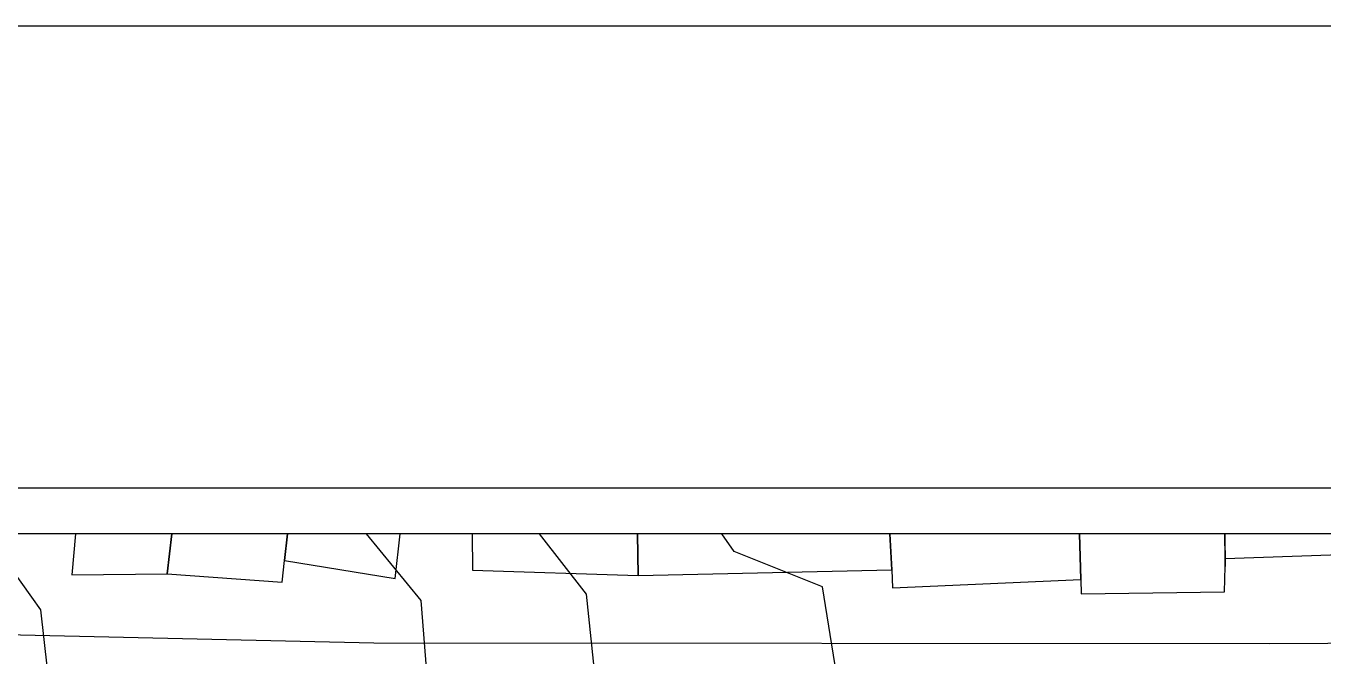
# Model space of a CAD drawing. Header units: millimetres. Extents: x 387 to 811, y 539 to 827.
# Drawn here: x 497.72 to 538.16, y 806.89 to 826.51 of the extents above; entities that cross this region are included whole.
import ezdxf

# ---------------------------------------------------------------- set-up
doc = ezdxf.new("R2010")
doc.units = ezdxf.units.MM
for name, color, linetype in [('12', 115, 'Continuous'), ('7', 8, 'Continuous'), ('CORTE_PAPEL', 7, 'Continuous'), ('cuvas de nível', 51, 'Continuous'), ('FORMATO', 6, 'Continuous')]:
    doc.layers.add(name, color=color, linetype=linetype)

msp = doc.modelspace()

# ---------------------------------------------------------------- linework, layer by layer
at = {"color": 2}
msp.add_lwpolyline([(473.443, 826.512), (585.81, 826.512), (585.81, 669.51), (473.443, 669.51)], close=True, dxfattribs=at)
at = {"layer": '12', "elevation": 54}
msp.add_lwpolyline([(568.705, 810.249), (567.221, 808.423), (565.611, 807.433), (536.491, 807.273), (508.561, 807.293), (487.437, 807.763)], dxfattribs=at)
at = {"layer": '7'}
for points in [[(499.151, 809.413, 121.83), (502.121, 809.453, 122.3), (502.265, 810.699, 122.456)], [(499.266, 810.699, 122.011), (499.151, 809.413, 121.83)], [(502.121, 809.453, 122), (505.711, 809.193, 122.65), (505.781, 809.863, 123.26), (505.871, 810.699, 123.133)], [(502.265, 810.699, 122.161), (502.121, 809.453, 122)], [(505.871, 810.699, 123.133), (505.781, 809.863, 123.26)], [(505.781, 809.863, 123.26), (509.231, 809.303, 123.21), (509.386, 810.699, 123.001)], [(511.63, 810.699, 123.519), (511.641, 809.563, 123.5), (516.811, 809.393, 123.35), (516.787, 810.699, 123.353)], [(516.786, 810.699, 123.268), (516.811, 809.393, 123.35), (524.711, 809.573, 124.89), (524.655, 810.699, 124.749)], [(524.655, 810.699, 124.749), (524.711, 809.573, 124.89), (524.731, 809.013, 124.89)], [(524.731, 809.013, 124.89), (530.611, 809.273, 124.12), (530.568, 810.699, 124.015)], [(530.568, 810.699, 124.015), (530.611, 809.273, 124.12), (530.621, 808.823, 124.63)], [(530.621, 808.823, 124.63), (535.091, 808.893, 123.99), (535.111, 809.673, 123.67), (535.111, 809.923, 123.86), (535.097, 810.699, 123.833)], [(535.093, 810.699, 123.656), (535.111, 809.673, 123.67)], [(535.111, 809.673, 123.67), (535.111, 809.923, 123.86), (540.781, 810.123, 123.81), (540.781, 810.699, 123.871)]]:
    msp.add_polyline3d(points, dxfattribs=at)
at = {"layer": 'CORTE_PAPEL', "elevation": 74.516}
msp.add_lwpolyline([(486.021, 684.72), (570.121, 684.72), (570.121, 812.115), (486.021, 812.115)], close=True, dxfattribs=at)
at = {"layer": 'cuvas de nível'}
for points in [[(500.386, 803.025, 113), (498.601, 804.633, 113), (498.181, 808.323, 113), (496.492, 810.699, 113)], [(511.155, 803.074, 114), (510.371, 804.413, 114), (510.041, 808.623, 114), (508.341, 810.699, 114)], [(516.508, 803.135, 115), (515.701, 803.943, 115), (515.191, 808.813, 115), (513.729, 810.699, 115)], [(526.638, 803.3, 116), (526.141, 803.703, 116), (524.671, 803.703, 116), (523.431, 803.623, 116), (522.551, 809.043, 116), (519.801, 810.143, 116), (519.411, 810.699, 116)]]:
    msp.add_polyline3d(points, dxfattribs=at)
at = {"layer": 'FORMATO', "elevation": 74.516}
msp.add_lwpolyline([(487.437, 693.215), (568.705, 693.215), (568.705, 810.699), (487.437, 810.699)], close=True, dxfattribs=at)

doc.saveas('drawing.dxf')
